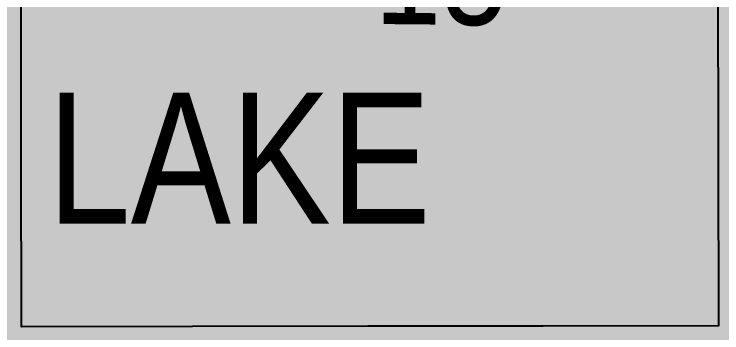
# Model space of a CAD drawing. Extents: x 560272 to 568164, y 6204780 to 6214217.
# Drawn here: x 566049.4 to 566103.4, y 6209805.7 to 6209830 of the extents above; entities that cross this region are included whole.
import ezdxf

# ---------------------------------------------------------------- set-up
doc = ezdxf.new("R2010")
doc.units = 0
doc.header["$LTSCALE"] = 5
doc.linetypes.add('DASHED2', pattern=[9.525, 6.35, -3.175])
for name, color, linetype in [('Quarters', 8, 'Continuous'), ('RoadSeg', 57, 'DASHED2'), ('T-WATER-T', 170, 'Continuous')]:
    doc.layers.add(name, color=color, linetype=linetype)
doc.layers.add('ROUTE-MAP-BACKGROUND-H', color=7, linetype='Continuous', true_color=0xf0ebff)
doc.styles.add('120', font='ARIALN.TTF', dxfattribs={"height": 13})
doc.styles.add('TXT', font='ARIALN.TTF', dxfattribs={"height": 0.2})

msp = doc.modelspace()

# ---------------------------------------------------------------- hatches: boundary and pattern name
at = {"layer": 'ROUTE-MAP-BACKGROUND-H'}
h = msp.add_hatch(color=256, dxfattribs=at)
h.dxf.hatch_style = 1
h.paths.add_polyline_path([(565237.99, 6210345.866), (566535.85, 6210345.729), (566539.103, 6209697.377), (565234.412, 6209697.744)])

# ---------------------------------------------------------------- linework, layer by layer
at = {"layer": 'Quarters', "flags": 128}
msp.add_lwpolyline([(566063.044, 6209806.152), (566050.005, 6209806.137), (566049.99, 6209819.183), (566049.975, 6209832.563), (566049.961, 6209845.944), (566049.946, 6209859.324), (566062.98, 6209859.339), (566076.349, 6209859.354), (566089.718, 6209859.37), (566103.087, 6209859.385), (566103.106, 6209846.005), (566103.126, 6209832.624), (566103.146, 6209819.244), (566103.166, 6209806.198), (566089.792, 6209806.183), (566076.418, 6209806.168)], close=True, dxfattribs=at)

# ---------------------------------------------------------------- texts
at = {"layer": 'RoadSeg', "style": '120'}
msp.add_text('15', height=7.9769, rotation=359.4504, dxfattribs=at).set_placement((566076.931, 6209829.235))
at = {"layer": 'T-WATER-T', "insert": (566050.718, 6209823.993), "char_height": 9.9864, "width": 61.02872, "attachment_point": 2, "style": 'TXT'}
msp.add_mtext('MINK LAKE', dxfattribs=at)

doc.saveas('drawing.dxf')
